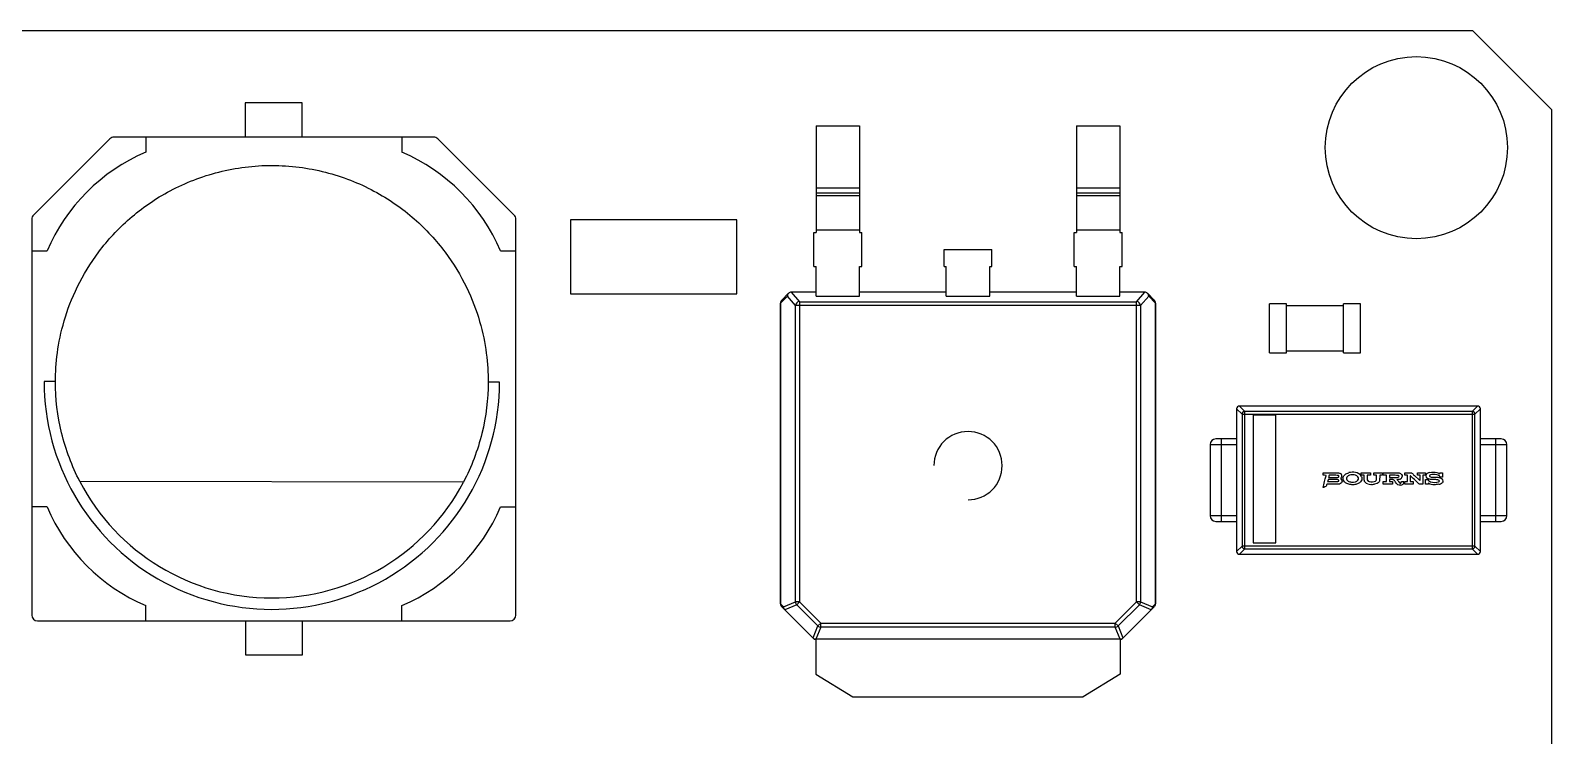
# Model space of a CAD drawing. Header units: millimetres. Extents: x -0.7 to 50.1, y 0.1 to 47.9.
# Drawn here: x 23.41 to 50.13, y 17.61 to 30 of the extents above; entities that cross this region are included whole.
import ezdxf

# ---------------------------------------------------------------- set-up
doc = ezdxf.new("R2010")
doc.units = ezdxf.units.MM

msp = doc.modelspace()

# ---------------------------------------------------------------- linework, layer by layer
at = {"color": 7, "linetype": 'Continuous', "lineweight": 25}
for p, q in [((23.019, 30), (48.74, 30)), ((48.74, 30), (50.127, 28.613)), ((28.184, 28.728), (27.184, 28.728)), ((27.184, 28.728), (27.184, 28.126)), ((28.184, 28.126), (28.184, 28.728)), ((50.127, 28.613), (50.127, 1.613)), ((37.211, 28.321), (37.211, 26.45)), ((37.211, 28.321), (37.973, 28.321)), ((37.973, 28.321), (37.973, 26.45)), ((41.783, 28.321), (41.783, 26.45)), ((41.783, 28.321), (42.545, 28.321)), ((42.545, 28.321), (42.545, 26.45)), ((24.807, 28.097), (23.465, 26.755)), ((30.494, 28.126), (24.877, 28.126)), ((25.436, 28.126), (25.436, 27.859)), ((29.936, 28.126), (29.936, 27.859)), ((31.907, 26.755), (30.565, 28.097)), ((37.211, 27.235), (37.973, 27.235)), ((37.211, 27.143), (37.973, 27.143)), ((37.211, 27.097), (37.973, 27.097)), ((41.783, 27.235), (42.545, 27.235)), ((41.783, 27.143), (42.545, 27.143)), ((41.783, 27.097), (42.545, 27.097)), ((23.436, 26.684), (23.436, 19.726)), ((31.936, 19.726), (31.936, 26.684)), ((32.896, 26.669), (32.896, 25.369)), ((35.816, 26.669), (32.896, 26.669)), ((35.816, 25.369), (35.816, 26.669)), ((37.172, 25.85), (37.172, 26.45)), ((37.172, 26.45), (37.211, 26.45)), ((37.211, 26.493), (37.973, 26.493)), ((37.973, 26.45), (38.012, 26.45)), ((38.012, 25.85), (38.012, 26.45)), ((41.744, 25.85), (41.744, 26.45)), ((41.744, 26.45), (41.783, 26.45)), ((41.783, 26.493), (42.545, 26.493)), ((42.545, 26.45), (42.584, 26.45)), ((42.584, 25.85), (42.584, 26.45)), ((23.436, 26.126), (23.703, 26.126)), ((31.669, 26.126), (31.936, 26.126)), ((39.458, 25.85), (39.458, 26.15)), ((39.458, 26.15), (40.298, 26.15)), ((40.298, 25.85), (40.298, 26.15)), ((37.172, 25.85), (37.211, 25.85)), ((37.211, 25.329), (37.211, 25.85)), ((37.973, 25.85), (38.012, 25.85)), ((37.973, 25.329), (37.973, 25.85)), ((39.458, 25.85), (39.497, 25.85)), ((39.497, 25.329), (39.497, 25.85)), ((40.259, 25.85), (40.298, 25.85)), ((40.259, 25.329), (40.259, 25.85)), ((41.744, 25.85), (41.783, 25.85)), ((41.783, 25.329), (41.783, 25.85)), ((42.545, 25.85), (42.584, 25.85)), ((42.545, 25.329), (42.545, 25.85)), ((36.726, 25.38), (36.606, 25.26)), ((36.773, 25.4), (36.919, 25.233)), ((37.211, 25.4), (36.775, 25.4)), ((39.497, 25.4), (37.973, 25.4)), ((41.783, 25.4), (40.259, 25.4)), ((42.981, 25.4), (42.545, 25.4)), ((42.837, 25.233), (42.983, 25.4)), ((43.15, 25.26), (43.03, 25.38)), ((32.896, 25.369), (35.816, 25.369)), ((36.586, 25.21), (36.585, 25.21)), ((36.585, 19.924), (36.585, 25.21)), ((36.705, 25.329), (36.586, 25.21)), ((36.586, 25.21), (36.586, 19.924)), ((36.849, 25.164), (36.705, 25.329)), ((42.907, 25.164), (36.849, 25.164)), ((36.849, 19.958), (36.849, 25.164)), ((36.919, 25.233), (36.919, 19.958)), ((36.919, 25.233), (42.837, 25.233)), ((37.211, 25.329), (37.973, 25.329)), ((39.497, 25.329), (40.259, 25.329)), ((41.783, 25.329), (42.545, 25.329)), ((42.837, 19.958), (42.837, 25.233)), ((43.051, 25.329), (42.907, 25.164)), ((42.907, 25.164), (42.907, 19.958)), ((43.17, 25.21), (43.051, 25.329)), ((43.17, 19.924), (43.17, 25.21)), ((43.17, 25.21), (43.171, 25.21)), ((43.171, 25.21), (43.171, 19.924)), ((45.474, 25.195), (45.174, 25.195)), ((45.174, 24.335), (45.174, 25.195)), ((45.474, 24.335), (45.474, 25.195)), ((45.474, 25.165), (46.474, 25.165)), ((46.774, 25.195), (46.474, 25.195)), ((46.474, 24.335), (46.474, 25.195)), ((46.774, 24.335), (46.774, 25.195)), ((45.174, 24.335), (45.474, 24.335)), ((46.474, 24.365), (45.474, 24.365)), ((46.474, 24.335), (46.774, 24.335)), ((23.851, 23.832), (23.651, 23.833)), ((31.451, 23.823), (31.651, 23.822)), ((44.596, 23.351), (44.691, 23.256)), ((44.596, 23.351), (44.596, 20.845)), ((44.741, 23.305), (44.646, 23.4)), ((48.826, 23.4), (44.646, 23.4)), ((44.691, 23.256), (48.781, 23.256)), ((44.691, 23.256), (44.691, 20.94)), ((44.741, 20.891), (44.741, 23.305)), ((48.731, 23.305), (44.741, 23.305)), ((48.826, 23.4), (48.731, 23.305)), ((48.731, 23.305), (48.731, 20.891)), ((48.781, 23.256), (48.876, 23.351)), ((48.781, 20.94), (48.781, 23.256)), ((48.876, 20.845), (48.876, 23.351)), ((44.888, 23.238), (44.888, 20.995)), ((45.287, 23.238), (44.888, 23.238)), ((45.287, 20.995), (45.287, 23.238)), ((44.131, 22.722), (44.131, 21.472)), ((44.131, 22.722), (44.596, 22.722)), ((44.596, 22.822), (44.231, 22.822)), ((44.331, 21.372), (44.331, 22.822)), ((49.241, 22.822), (48.876, 22.822)), ((48.876, 22.722), (49.341, 22.722)), ((49.141, 22.822), (49.141, 21.372)), ((49.341, 21.472), (49.341, 22.722)), ((46.114, 22.228), (46.246, 22.228)), ((46.114, 22.182), (46.114, 22.228)), ((46.141, 22.182), (46.114, 22.182)), ((46.222, 22.182), (46.217, 22.165)), ((46.298, 22.182), (46.222, 22.182)), ((46.784, 22.182), (46.784, 22.228)), ((46.784, 22.228), (46.945, 22.228)), ((46.837, 22.182), (46.784, 22.182)), ((46.838, 22.135), (46.837, 22.182)), ((46.945, 22.182), (46.891, 22.182)), ((46.891, 22.182), (46.891, 22.099)), ((46.945, 22.228), (46.945, 22.182)), ((47.004, 22.182), (47.004, 22.228)), ((47.004, 22.228), (47.16, 22.228)), ((47.055, 22.182), (47.004, 22.182)), ((47.055, 22.143), (47.055, 22.182)), ((47.108, 22.182), (47.107, 22.088)), ((47.16, 22.182), (47.108, 22.182)), ((47.16, 22.228), (47.16, 22.182)), ((47.172, 22.227), (47.298, 22.228)), ((47.172, 22.183), (47.172, 22.227)), ((47.225, 22.182), (47.172, 22.183)), ((47.226, 22.072), (47.225, 22.182)), ((47.279, 22.182), (47.279, 22.164)), ((47.352, 22.182), (47.279, 22.182)), ((47.547, 22.182), (47.547, 22.228)), ((47.547, 22.228), (47.667, 22.228)), ((47.595, 22.182), (47.547, 22.182)), ((47.595, 22.072), (47.595, 22.182)), ((47.667, 22.228), (47.675, 22.22)), ((47.771, 22.183), (47.771, 22.204)), ((47.817, 22.182), (47.771, 22.183)), ((47.817, 22.135), (47.817, 22.182)), ((47.841, 22.228), (47.912, 22.228)), ((47.912, 22.182), (47.868, 22.182)), ((47.868, 22.182), (47.868, 22.027)), ((47.912, 22.228), (47.912, 22.182)), ((48.167, 22.217), (48.167, 22.228)), ((48.167, 22.228), (48.213, 22.227)), ((48.213, 22.227), (48.213, 22.147)), ((31.017, 22.064), (24.28, 22.073)), ((46.18, 22.027), (46.179, 22.023)), ((46.284, 22.027), (46.18, 22.027)), ((46.202, 22.107), (46.201, 22.102)), ((46.29, 22.107), (46.202, 22.107)), ((46.32, 22.146), (46.372, 22.146)), ((46.372, 22.146), (46.377, 22.148)), ((46.391, 22.098), (46.38, 22.105)), ((46.796, 22.111), (46.792, 22.102)), ((46.796, 22.126), (46.796, 22.111)), ((46.891, 22.099), (46.893, 22.095)), ((47.107, 22.088), (47.105, 22.081)), ((47.172, 22.027), (47.172, 22.072)), ((47.172, 22.072), (47.226, 22.072)), ((47.332, 22.027), (47.172, 22.027)), ((47.339, 22.107), (47.279, 22.108)), ((47.279, 22.108), (47.279, 22.072)), ((47.279, 22.072), (47.331, 22.072)), ((47.331, 22.072), (47.332, 22.027)), ((47.346, 22.105), (47.339, 22.107)), ((47.489, 22.072), (47.533, 22.072)), ((47.489, 22.066), (47.489, 22.072)), ((47.533, 22.072), (47.533, 22.067)), ((47.547, 22.049), (47.548, 22.072)), ((47.547, 22.027), (47.547, 22.049)), ((47.694, 22.027), (47.547, 22.027)), ((47.548, 22.072), (47.595, 22.072)), ((47.643, 22.123), (47.643, 22.072)), ((47.643, 22.072), (47.694, 22.072)), ((47.683, 22.14), (47.661, 22.16)), ((47.694, 22.072), (47.694, 22.027)), ((47.732, 22.167), (47.793, 22.11)), ((47.806, 22.027), (47.798, 22.033)), ((47.868, 22.027), (47.806, 22.027)), ((47.914, 22.027), (47.914, 22.111)), ((47.914, 22.111), (47.956, 22.111)), ((47.964, 22.027), (47.914, 22.027)), ((47.956, 22.111), (47.957, 22.108)), ((47.965, 22.048), (47.964, 22.027)), ((47.97, 22.044), (47.965, 22.048)), ((48.1, 22.018), (48.084, 22.017)), ((48.169, 22.149), (48.168, 22.153)), ((48.169, 22.147), (48.169, 22.149)), ((48.213, 22.147), (48.169, 22.147)), ((23.703, 21.626), (23.436, 21.626)), ((31.669, 21.626), (31.936, 21.626)), ((44.596, 21.472), (44.131, 21.472)), ((44.231, 21.372), (44.596, 21.372)), ((49.341, 21.472), (48.876, 21.472)), ((48.876, 21.372), (49.241, 21.372)), ((44.691, 20.94), (44.596, 20.845)), ((44.646, 20.795), (44.741, 20.891)), ((48.781, 20.94), (44.691, 20.94)), ((44.741, 20.891), (48.731, 20.891)), ((44.888, 20.995), (45.287, 20.995)), ((48.731, 20.891), (48.826, 20.795)), ((48.876, 20.845), (48.781, 20.94)), ((44.646, 20.795), (48.826, 20.795)), ((25.436, 19.626), (25.436, 19.893)), ((29.936, 19.626), (29.936, 19.893)), ((36.586, 19.924), (36.585, 19.924)), ((36.586, 19.924), (36.639, 19.871)), ((36.606, 19.874), (37.176, 19.304)), ((36.639, 19.871), (36.849, 19.958)), ((36.869, 19.909), (36.659, 19.821)), ((36.919, 19.958), (36.849, 19.958)), ((36.919, 19.958), (36.869, 19.909)), ((37.243, 19.535), (36.869, 19.909)), ((36.919, 19.958), (37.292, 19.584)), ((42.464, 19.584), (42.837, 19.958)), ((42.887, 19.909), (42.513, 19.535)), ((42.58, 19.304), (43.15, 19.874)), ((42.887, 19.909), (42.837, 19.958)), ((42.907, 19.958), (42.837, 19.958)), ((43.097, 19.821), (42.887, 19.909)), ((42.907, 19.958), (43.117, 19.871)), ((43.117, 19.871), (43.17, 19.924)), ((43.171, 19.924), (43.17, 19.924)), ((23.536, 19.626), (31.836, 19.626)), ((27.19, 19.626), (27.19, 19.028)), ((28.19, 19.028), (28.19, 19.626)), ((37.156, 19.324), (37.243, 19.535)), ((37.292, 19.515), (37.205, 19.304)), ((37.243, 19.535), (37.292, 19.584)), ((37.292, 19.515), (37.292, 19.584)), ((37.292, 19.584), (42.464, 19.584)), ((42.464, 19.515), (37.292, 19.515)), ((42.464, 19.515), (42.464, 19.584)), ((42.513, 19.535), (42.464, 19.584)), ((42.551, 19.304), (42.464, 19.515)), ((42.513, 19.535), (42.6, 19.324)), ((37.207, 19.304), (37.205, 19.304)), ((42.549, 19.304), (37.207, 19.304)), ((37.207, 19.304), (37.207, 19.304)), ((37.208, 19.304), (37.208, 18.688)), ((42.548, 19.304), (42.548, 18.688)), ((42.551, 19.304), (42.549, 19.304)), ((42.549, 19.304), (42.549, 19.304)), ((27.19, 19.028), (28.19, 19.028)), ((37.208, 18.688), (37.858, 18.288)), ((42.548, 18.688), (41.898, 18.288)), ((37.858, 18.288), (41.898, 18.288))]:
    msp.add_line(p, q, dxfattribs=at)
msp.add_circle((47.752, 27.94), 1.6, dxfattribs=at)
for centre, radius, start, end in [((24.877, 28.026), 0.1, 90, 135), ((30.494, 28.026), 0.1, 45, 90), ((26.736, 24.826), 3.3, 113.1998, 156.8002), ((26.736, 24.826), 3.3, 113.1998, 156.8002), ((28.636, 24.826), 3.3, 23.1998, 66.8002), ((28.636, 24.826), 3.3, 23.1998, 66.8002), ((23.536, 26.684), 0.1, 135, 180), ((31.836, 26.684), 0.1, 0, 45), ((36.655, 25.21), 0.07, 135, 180), ((36.654, 25.211), 0.0685, 135.0772, 180.9577), ((36.92, 25.163), 0.0708, 91.0644, 178.804), ((42.836, 25.163), 0.0708, 1.196, 88.9356), ((43.102, 25.211), 0.0685, 359.0423, 44.9228), ((43.101, 25.21), 0.07, 0, 45), ((27.651, 23.827), 4, 179.9263, 359.9263), ((27.651, 23.827), 4, 179.9263, 359.9263), ((44.646, 23.35), 0.05, 90.3494, 179.6501), ((44.741, 23.255), 0.0504, 90.8142, 179.1858), ((48.731, 23.255), 0.0504, 0.8142, 89.1858), ((48.826, 23.35), 0.05, 0.3494, 89.6501), ((39.878, 22.352), 0.6, 270, 180), ((44.231, 22.722), 0.1, 90, 180), ((49.241, 22.722), 0.1, 0, 90), ((46.372, 22.162), 0.0192, 28.0047, 71.6105), ((46.395, 22.17), 0.0508, 353.3016, 65.0514), ((46.633, 21.965), 0.272, 79.9031, 104.0316), ((46.665, 22.091), 0.142, 29.6982, 83.7554), ((47.429, 22.161), 0.02, 16.0239, 89.4506), ((47.988, 22.16), 0.0716, 88.3373, 169.968), ((48.007, 22.165), 0.0262, 100.8867, 165.4203), ((48.069, 22.053), 0.145, 52.222, 95.2521), ((27.651, 23.827), 3.8, 207.4989, 332.3536), ((46.373, 22.165), 0.0169, 284.6658, 23.0991), ((46.397, 22.081), 0.0525, 0.1097, 52.7227), ((46.572, 22.126), 0.0462, 133.6261, 207.8751), ((46.628, 22.211), 0.148, 240.7821, 263.2417), ((46.932, 22.119), 0.0457, 211.9881, 259.0385), ((46.968, 22.26), 0.238, 252.7986, 265.7219), ((46.972, 22.293), 0.27, 265.3544, 279.0867), ((47.428, 22.167), 0.02, 275.8108, 0.9394), ((47.443, 22.173), 0.0626, 292.3524, 347.5404), ((47.464, 22.065), 0.0241, 301.756, 2.5999), ((47.476, 22.071), 0.0612, 275.8251, 326.0162), ((47.484, 22.062), 0.0497, 329.3467, 5.2266), ((47.965, 22.173), 0.0472, 180.3836, 234.3874), ((48.068, 22.212), 0.194, 239.4689, 268.9021), ((48.128, 22.143), 0.12, 279.0764, 311.0394), ((48.134, 22.143), 0.0347, 16.2399, 46.2046), ((26.736, 22.926), 3.3, 203.1998, 246.8002), ((28.636, 22.926), 3.3, 293.1998, 336.8002), ((44.231, 21.472), 0.1, 180, 270), ((49.241, 21.472), 0.1, 270, 0), ((44.646, 20.845), 0.05, 180.3494, 269.6501), ((44.741, 20.941), 0.0504, 180.8142, 269.1858), ((48.731, 20.941), 0.0504, 270.8142, 359.1858), ((48.826, 20.845), 0.05, 270.3494, 359.6501), ((36.655, 19.924), 0.07, 180, 225), ((36.654, 19.923), 0.0685, 179.0423, 224.9228), ((36.92, 19.958), 0.0706, 180.3642, 224.6358), ((42.836, 19.958), 0.0706, 315.3642, 359.6358), ((43.102, 19.923), 0.0685, 315.0772, 0.9577), ((43.101, 19.924), 0.07, 315, 0), ((23.536, 19.726), 0.1, 180, 270), ((23.536, 19.726), 0.1, 180, 270), ((31.836, 19.726), 0.1, 270, 0), ((31.836, 19.726), 0.1, 270, 0), ((37.293, 19.585), 0.0706, 225.3642, 269.6358), ((42.463, 19.585), 0.0706, 270.3642, 314.6358)]:
    msp.add_arc(centre, radius, start, end, dxfattribs=at)
for points, knots in [([(23.851, 23.832), (23.852, 24.149), (23.891, 24.507), (24.118, 25.285), (24.31, 25.706), (24.766, 26.314), (24.947, 26.511), (25.366, 26.876), (25.604, 27.043), (26.13, 27.323), (26.418, 27.435), (27.023, 27.588), (27.339, 27.628), (27.973, 27.627), (28.289, 27.586), (28.893, 27.432), (29.181, 27.319), (29.706, 27.037), (29.945, 26.87), (30.362, 26.504), (30.542, 26.306), (30.998, 25.698), (31.188, 25.276), (31.413, 24.497), (31.452, 24.139), (31.451, 23.823)], [0, 0, 0, 0, 0.125, 0.125, 0.25, 0.25, 0.3125, 0.3125, 0.375, 0.375, 0.4375, 0.4375, 0.5, 0.5, 0.5625, 0.5625, 0.625, 0.625, 0.6875, 0.6875, 0.75, 0.75, 0.875, 0.875, 1, 1, 1, 1]), ([(36.773, 25.4), (36.757, 25.4), (36.738, 25.393), (36.711, 25.365), (36.705, 25.346), (36.705, 25.329)], [0, 0, 0, 0, 0.5, 0.5, 1, 1, 1, 1]), ([(43.051, 25.329), (43.051, 25.346), (43.045, 25.365), (43.018, 25.393), (42.999, 25.4), (42.983, 25.4)], [0, 0, 0, 0, 0.5, 0.5, 1, 1, 1, 1]), ([(24.28, 22.073), (24.141, 22.341), (24.032, 22.629), (23.887, 23.224), (23.851, 23.53), (23.851, 23.832)], [0, 0, 0, 0, 0.5, 0.5, 1, 1, 1, 1]), ([(31.451, 23.823), (31.451, 23.521), (31.414, 23.214), (31.267, 22.62), (31.157, 22.332), (31.017, 22.064)], [0, 0, 0, 0, 0.5, 0.5, 1, 1, 1, 1])]:
    msp.add_open_spline(points, degree=3, knots=knots, dxfattribs=at)
for points in [[(36.775, 25.4), (36.775, 25.4), (36.774, 25.4), (36.773, 25.4)], [(42.983, 25.4), (42.982, 25.4), (42.981, 25.4), (42.981, 25.4)], [(46.168, 22.181), (46.168, 22.182), (46.164, 22.182), (46.141, 22.182)], [(46.166, 22.171), (46.167, 22.176), (46.168, 22.18), (46.168, 22.181)], [(46.246, 22.228), (46.377, 22.227), (46.378, 22.227), (46.387, 22.225)], [(46.378, 22.18), (46.374, 22.182), (46.369, 22.182), (46.298, 22.182)], [(46.387, 22.225), (46.399, 22.223), (46.407, 22.221), (46.416, 22.216)], [(46.481, 22.174), (46.493, 22.191), (46.509, 22.204), (46.532, 22.215)], [(46.532, 22.215), (46.546, 22.222), (46.552, 22.224), (46.567, 22.228)], [(46.578, 22.182), (46.561, 22.177), (46.55, 22.17), (46.541, 22.16)], [(46.684, 22.183), (46.652, 22.194), (46.61, 22.194), (46.578, 22.182)], [(46.736, 22.117), (46.742, 22.145), (46.722, 22.171), (46.684, 22.183)], [(47.298, 22.228), (47.432, 22.228), (47.438, 22.228), (47.453, 22.224)], [(47.429, 22.181), (47.426, 22.182), (47.395, 22.182), (47.352, 22.182)], [(47.453, 22.224), (47.487, 22.215), (47.509, 22.187), (47.504, 22.16)], [(47.644, 22.175), (47.643, 22.175), (47.643, 22.151), (47.643, 22.123)], [(47.661, 22.16), (47.646, 22.174), (47.644, 22.176), (47.644, 22.175)], [(47.675, 22.22), (47.68, 22.216), (47.686, 22.21), (47.689, 22.207)], [(47.689, 22.207), (47.692, 22.204), (47.712, 22.186), (47.732, 22.167)], [(47.771, 22.227), (47.771, 22.228), (47.785, 22.228), (47.841, 22.228)], [(47.771, 22.204), (47.771, 22.216), (47.771, 22.226), (47.771, 22.227)], [(47.99, 22.231), (48.011, 22.236), (48.02, 22.236), (48.047, 22.236)], [(48.056, 22.198), (48.032, 22.198), (48.016, 22.196), (48.002, 22.191)], [(48.047, 22.236), (48.07, 22.236), (48.074, 22.236), (48.085, 22.235)], [(48.085, 22.235), (48.12, 22.229), (48.145, 22.221), (48.162, 22.21)], [(48.162, 22.21), (48.165, 22.208), (48.167, 22.207), (48.167, 22.207)], [(48.167, 22.207), (48.167, 22.207), (48.167, 22.212), (48.167, 22.217)], [(46.113, 21.966), (46.113, 21.967), (46.114, 21.972), (46.116, 21.978)], [(46.115, 21.966), (46.113, 21.965), (46.113, 21.965), (46.113, 21.966)], [(46.169, 21.99), (46.169, 21.99), (46.117, 21.966), (46.115, 21.966)], [(46.116, 21.978), (46.117, 21.983), (46.122, 22.001), (46.126, 22.017)], [(46.126, 22.017), (46.148, 22.103), (46.163, 22.16), (46.166, 22.171)], [(46.174, 22.005), (46.171, 21.997), (46.17, 21.99), (46.169, 21.99)], [(46.179, 22.023), (46.178, 22.021), (46.176, 22.012), (46.174, 22.005)], [(46.192, 22.073), (46.191, 22.071), (46.368, 22.072), (46.376, 22.073)], [(46.201, 22.102), (46.198, 22.092), (46.192, 22.074), (46.192, 22.073)], [(46.217, 22.165), (46.214, 22.156), (46.211, 22.147), (46.211, 22.147)], [(46.211, 22.147), (46.211, 22.145), (46.213, 22.145), (46.242, 22.146)], [(46.242, 22.146), (46.256, 22.146), (46.292, 22.146), (46.32, 22.146)], [(46.409, 22.032), (46.395, 22.027), (46.398, 22.027), (46.284, 22.027)], [(46.38, 22.105), (46.378, 22.106), (46.357, 22.106), (46.29, 22.107)], [(46.376, 22.073), (46.388, 22.076), (46.392, 22.08), (46.393, 22.089)], [(46.393, 22.089), (46.393, 22.094), (46.393, 22.095), (46.391, 22.098)], [(46.435, 22.048), (46.427, 22.041), (46.419, 22.036), (46.409, 22.032)], [(46.428, 22.134), (46.425, 22.131), (46.423, 22.129), (46.423, 22.128)], [(46.423, 22.128), (46.423, 22.128), (46.425, 22.126), (46.429, 22.123)], [(46.445, 22.164), (46.443, 22.151), (46.438, 22.142), (46.428, 22.134)], [(46.449, 22.081), (46.449, 22.068), (46.445, 22.059), (46.435, 22.048)], [(46.466, 22.124), (46.466, 22.144), (46.47, 22.157), (46.481, 22.174)], [(46.468, 22.104), (46.466, 22.111), (46.466, 22.113), (46.466, 22.124)], [(46.492, 22.066), (46.48, 22.079), (46.473, 22.089), (46.468, 22.104)], [(46.53, 22.04), (46.514, 22.048), (46.503, 22.055), (46.492, 22.066)], [(46.606, 22.018), (46.578, 22.021), (46.553, 22.029), (46.53, 22.04)], [(46.532, 22.105), (46.535, 22.099), (46.548, 22.087), (46.556, 22.082)], [(46.67, 22.019), (46.658, 22.017), (46.619, 22.016), (46.606, 22.018)], [(46.611, 22.064), (46.615, 22.063), (46.62, 22.063), (46.622, 22.063)], [(46.622, 22.063), (46.627, 22.062), (46.64, 22.062), (46.649, 22.063)], [(46.649, 22.063), (46.695, 22.067), (46.729, 22.089), (46.736, 22.117)], [(46.732, 22.038), (46.714, 22.029), (46.694, 22.022), (46.67, 22.019)], [(46.792, 22.102), (46.783, 22.074), (46.764, 22.054), (46.732, 22.038)], [(46.789, 22.161), (46.795, 22.149), (46.796, 22.143), (46.796, 22.126)], [(46.844, 22.072), (46.838, 22.083), (46.838, 22.082), (46.838, 22.135)], [(46.897, 22.033), (46.87, 22.042), (46.853, 22.055), (46.844, 22.072)], [(46.923, 22.074), (46.958, 22.064), (47.007, 22.067), (47.034, 22.08)], [(47.065, 22.041), (47.048, 22.033), (47.035, 22.029), (47.015, 22.026)], [(47.034, 22.08), (47.04, 22.083), (47.043, 22.085), (47.047, 22.089)], [(47.047, 22.089), (47.055, 22.097), (47.055, 22.096), (47.055, 22.143)], [(47.105, 22.081), (47.099, 22.065), (47.086, 22.052), (47.065, 22.041)], [(47.279, 22.164), (47.279, 22.155), (47.279, 22.147), (47.279, 22.146)], [(47.279, 22.146), (47.28, 22.144), (47.424, 22.145), (47.43, 22.147)], [(47.357, 22.099), (47.354, 22.101), (47.349, 22.103), (47.346, 22.105)], [(47.377, 22.079), (47.373, 22.085), (47.363, 22.095), (47.357, 22.099)], [(47.387, 22.061), (47.383, 22.068), (47.379, 22.076), (47.377, 22.079)], [(47.409, 22.031), (47.402, 22.039), (47.396, 22.046), (47.387, 22.061)], [(47.427, 22.109), (47.416, 22.109), (47.407, 22.108), (47.407, 22.108)], [(47.407, 22.108), (47.407, 22.108), (47.411, 22.105), (47.415, 22.102)], [(47.448, 22.01), (47.433, 22.013), (47.421, 22.02), (47.409, 22.031)], [(47.415, 22.102), (47.431, 22.091), (47.439, 22.082), (47.446, 22.065)], [(47.466, 22.115), (47.454, 22.11), (47.449, 22.109), (47.427, 22.109)], [(47.446, 22.065), (47.452, 22.049), (47.457, 22.044), (47.468, 22.043)], [(47.482, 22.01), (47.473, 22.009), (47.456, 22.009), (47.448, 22.01)], [(47.468, 22.043), (47.472, 22.043), (47.474, 22.043), (47.477, 22.045)], [(47.717, 22.109), (47.705, 22.119), (47.69, 22.133), (47.683, 22.14)], [(47.749, 22.079), (47.743, 22.085), (47.728, 22.098), (47.717, 22.109)], [(47.798, 22.033), (47.766, 22.063), (47.759, 22.07), (47.749, 22.079)], [(47.793, 22.11), (47.805, 22.098), (47.816, 22.089), (47.816, 22.089)], [(47.816, 22.089), (47.817, 22.089), (47.817, 22.11), (47.817, 22.135)], [(48.002, 22.11), (47.972, 22.115), (47.953, 22.122), (47.937, 22.134)], [(47.957, 22.108), (47.958, 22.103), (47.962, 22.096), (47.967, 22.091)], [(47.967, 22.091), (47.975, 22.082), (47.986, 22.076), (48.003, 22.07)], [(47.982, 22.172), (47.982, 22.169), (47.985, 22.164), (47.988, 22.161)], [(47.988, 22.161), (48, 22.152), (48.018, 22.15), (48.067, 22.15)], [(48.07, 22.106), (48.031, 22.107), (48.018, 22.107), (48.002, 22.11)], [(48.003, 22.07), (48.044, 22.055), (48.114, 22.054), (48.143, 22.068)], [(48.084, 22.017), (48.08, 22.017), (48.072, 22.017), (48.065, 22.017)], [(48.067, 22.15), (48.097, 22.151), (48.112, 22.15), (48.129, 22.148)], [(48.132, 22.102), (48.117, 22.106), (48.109, 22.106), (48.07, 22.106)], [(48.147, 22.024), (48.133, 22.021), (48.112, 22.018), (48.1, 22.018)], [(48.129, 22.148), (48.185, 22.14), (48.219, 22.114), (48.219, 22.08)], [(48.157, 22.08), (48.161, 22.089), (48.151, 22.098), (48.132, 22.102)], [(48.143, 22.068), (48.149, 22.07), (48.156, 22.077), (48.157, 22.08)], [(48.219, 22.08), (48.219, 22.069), (48.215, 22.061), (48.207, 22.052)], [(36.639, 19.871), (36.639, 19.853), (36.646, 19.834), (36.659, 19.821)], [(36.659, 19.821), (36.659, 19.821), (36.659, 19.821), (36.659, 19.821)], [(43.097, 19.821), (43.11, 19.834), (43.117, 19.853), (43.117, 19.871)], [(43.097, 19.821), (43.097, 19.821), (43.097, 19.821), (43.097, 19.821)], [(37.176, 19.304), (37.169, 19.311), (37.162, 19.318), (37.156, 19.324)], [(37.205, 19.304), (37.196, 19.304), (37.186, 19.304), (37.176, 19.304)], [(37.176, 19.304), (37.176, 19.304), (37.188, 19.304), (37.207, 19.304)], [(42.549, 19.304), (42.568, 19.304), (42.58, 19.304), (42.58, 19.304)], [(42.58, 19.304), (42.57, 19.304), (42.56, 19.304), (42.551, 19.304)], [(42.6, 19.324), (42.594, 19.318), (42.587, 19.311), (42.58, 19.304)]]:
    msp.add_open_spline(points, degree=3, dxfattribs=at)

doc.saveas('drawing.dxf')
